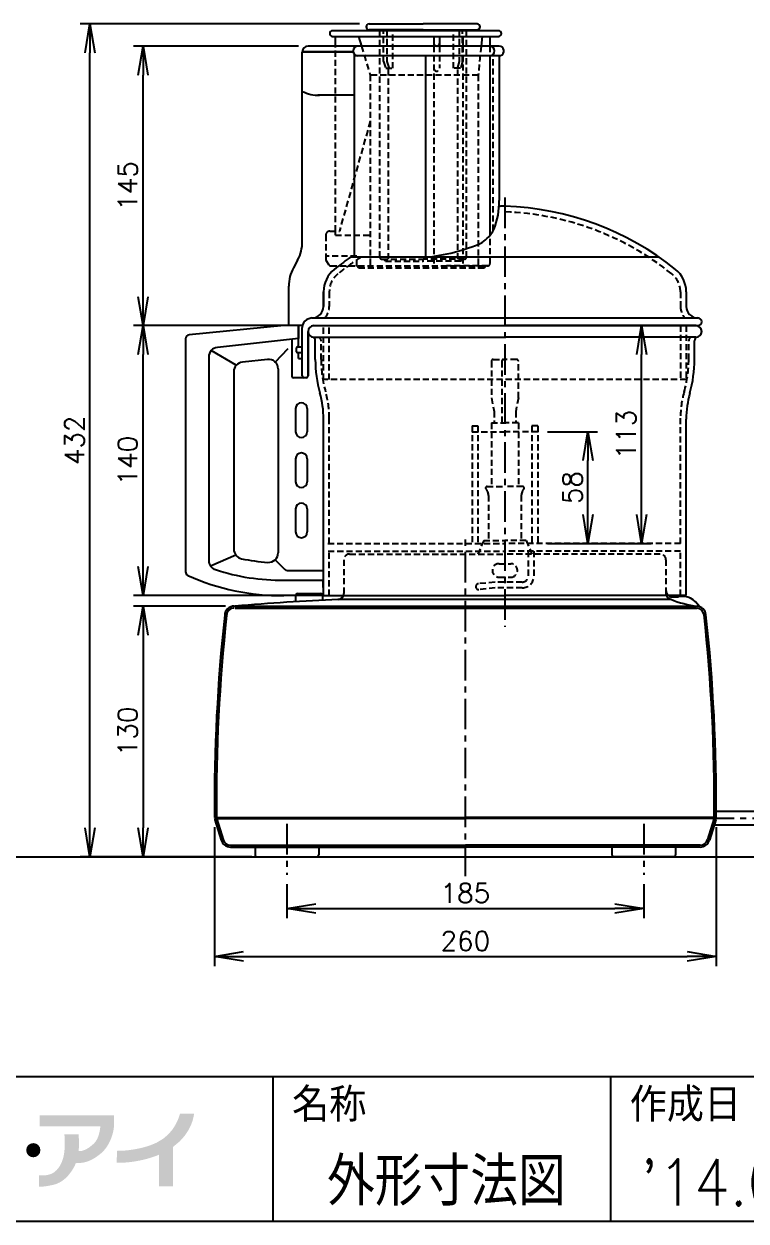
# Model space of a CAD drawing. Extents: x 115 to 2025, y 0 to 1377.
# Drawn here: x 586 to 960, y 0 to 621 of the extents above; entities that cross this region are included whole.
import ezdxf
from ezdxf.enums import TextEntityAlignment as Align

# ---------------------------------------------------------------- set-up
doc = ezdxf.new("R2010")
doc.units = 0
doc.header["$LTSCALE"] = 0.5
doc.header["$PDMODE"] = 3
doc.linetypes.add('CENTER', pattern=[50.8, 31.75, -6.35, 6.35, -6.35])
doc.linetypes.add('HIDDEN', pattern=[9.525, 6.35, -3.175])
doc.layers.get('0').update_dxf_attribs({"linetype": 'CONTINUOUS'})
doc.layers.get('DEFPOINTS').update_dxf_attribs({"linetype": 'CONTINUOUS'})
for name, color, linetype in [('DANMEN', 7, 'CONTINUOUS'), ('SUNPOU', 7, 'CONTINUOUS'), ('WAKU', 7, 'CONTINUOUS')]:
    doc.layers.add(name, color=color, linetype=linetype)
doc.styles.get("Standard").update_dxf_attribs({"font": 'ROMANS', "bigfont": 'EXTFONT.shx'})
doc.dimstyles.get("Standard").update_dxf_attribs({"dimscale": 5, "dimtxt": 2, "dimasz": 3, "dimexe": 1, "dimexo": 1, "dimgap": 0.6, "dimtad": 3, "dimdec": 0, "dimzin": 0, "dimdsep": 46, "dimtxsty": 'STANDARD', "dimblk1": 'OPEN', "dimblk2": 'OPEN', "dimsah": 1, "dimcen": 1.5, "dimadec": 0, "dimazin": 0, "dimtfac": 1, "dimtdec": 0, "dimtmove": 0, "dimatfit": 0, "dimldrblk": 'DOTSMALL', "dimfxl": 1, "dimtvp": 1, "dimtolj": 1, "dimtzin": 0, "dimarcsym": 0})

# ---------------------------------------------------------------- blocks, each defined once
blk = doc.blocks.new('_OPEN')
at = {"color": 0, "linetype": 'ByBlock'}
for p, q in [((-1, 0.167), (0, 0)), ((0, 0), (-1, -0.167)), ((0, 0), (-1, 0))]:
    blk.add_line(p, q, dxfattribs=at)
blk = doc.blocks.new('*D17')
at = {"layer": 'DEFPOINTS', "color": 0}
for p in [(722.33, 179.67), (907.33, 179.67), (907.33, 162.13)]:
    blk.add_point(p, dxfattribs=at)
at = {"layer": 'SUNPOU', "color": 0, "lineweight": -2}
for p, q in [((722.33, 174.67), (722.33, 157.13)), ((907.33, 174.67), (907.33, 157.13)), ((737.33, 162.13), (892.33, 162.13))]:
    blk.add_line(p, q, dxfattribs=at)
at = {"layer": 'SUNPOU', "color": 0, "lineweight": -2, "xscale": 15, "yscale": 15, "zscale": 15, "rotation": 180}
blk.add_blockref('_OPEN', (722.33, 162.13), dxfattribs=at)
at = {"layer": 'SUNPOU', "color": 0, "lineweight": -2, "xscale": 15, "yscale": 15, "zscale": 15}
blk.add_blockref('_OPEN', (907.33, 162.13), dxfattribs=at)
at = {"layer": 'SUNPOU', "color": 0, "insert": (814.83, 170.13), "char_height": 10, "attachment_point": 5}
blk.add_mtext('\\A1;185', dxfattribs=at)
blk = doc.blocks.new('_DotSmall')
at = {"color": 0, "linetype": 'ByBlock', "const_width": 0.5}
blk.add_lwpolyline([(-0.0625, 0, 1), (0.0625, 0, 1)], format="xyb", close=True, dxfattribs=at)
blk = doc.blocks.new('*D18')
at = {"layer": 'DEFPOINTS', "color": 0}
for p in [(684.83, 209.29), (944.82, 209.29), (944.82, 137.26)]:
    blk.add_point(p, dxfattribs=at)
at = {"layer": 'SUNPOU', "color": 0, "lineweight": -2}
for p, q in [((684.83, 204.29), (684.83, 132.26)), ((944.82, 204.29), (944.82, 132.26)), ((699.83, 137.26), (929.82, 137.26))]:
    blk.add_line(p, q, dxfattribs=at)
at = {"layer": 'SUNPOU', "color": 0, "lineweight": -2, "xscale": 15, "yscale": 15, "zscale": 15, "rotation": 180}
blk.add_blockref('_OPEN', (684.83, 137.26), dxfattribs=at)
at = {"layer": 'SUNPOU', "color": 0, "lineweight": -2, "xscale": 15, "yscale": 15, "zscale": 15}
blk.add_blockref('_OPEN', (944.82, 137.26), dxfattribs=at)
at = {"layer": 'SUNPOU', "color": 0, "insert": (814.83, 145.26), "char_height": 10, "attachment_point": 5}
blk.add_mtext('\\A1;260', dxfattribs=at)
blk = doc.blocks.new('*D21')
at = {"layer": 'DEFPOINTS', "color": 0}
for p in [(695.6, 318.99), (647.8, 188.99), (706.83, 188.99)]:
    blk.add_point(p, dxfattribs=at)
at = {"layer": 'SUNPOU', "color": 0, "lineweight": -2}
for p, q in [((690.6, 318.99), (642.8, 318.99)), ((647.8, 303.99), (647.8, 203.99)), ((701.83, 188.99), (642.8, 188.99))]:
    blk.add_line(p, q, dxfattribs=at)
at = {"layer": 'SUNPOU', "color": 0, "lineweight": -2, "xscale": 15, "yscale": 15, "zscale": 15}
for p, rotation in [((647.8, 318.99), 90), ((647.8, 188.99), 270)]:
    blk.add_blockref('_OPEN', p, dxfattribs=dict(at, rotation=rotation))
at = {"layer": 'SUNPOU', "color": 0, "insert": (639.8, 253.99), "char_height": 10, "attachment_point": 5, "rotation": 90}
blk.add_mtext('\\A1;130', dxfattribs=at)
blk = doc.blocks.new('*D22')
at = {"layer": 'DEFPOINTS', "color": 0}
for p in [(647.8, 464.46), (725.92, 464.46), (725.92, 324.45)]:
    blk.add_point(p, dxfattribs=at)
at = {"layer": 'SUNPOU', "color": 0, "lineweight": -2}
for p, q in [((720.92, 464.46), (642.8, 464.46)), ((647.8, 339.45), (647.8, 449.46)), ((720.92, 324.45), (642.8, 324.45))]:
    blk.add_line(p, q, dxfattribs=at)
at = {"layer": 'SUNPOU', "color": 0, "lineweight": -2, "xscale": 15, "yscale": 15, "zscale": 15}
for p, rotation in [((647.8, 464.46), 90), ((647.8, 324.45), 270)]:
    blk.add_blockref('_OPEN', p, dxfattribs=dict(at, rotation=rotation))
at = {"layer": 'SUNPOU', "color": 0, "insert": (639.8, 394.46), "char_height": 10, "attachment_point": 5, "rotation": 90}
blk.add_mtext('\\A1;140', dxfattribs=at)
blk = doc.blocks.new('*D23')
at = {"layer": 'DEFPOINTS', "color": 0}
for p in [(647.8, 609.46), (733.33, 609.46), (735.83, 464.46)]:
    blk.add_point(p, dxfattribs=at)
at = {"layer": 'SUNPOU', "color": 0, "lineweight": -2}
for p, q in [((728.33, 609.46), (642.8, 609.46)), ((647.8, 479.46), (647.8, 594.46)), ((730.83, 464.46), (642.8, 464.46))]:
    blk.add_line(p, q, dxfattribs=at)
at = {"layer": 'SUNPOU', "color": 0, "lineweight": -2, "xscale": 15, "yscale": 15, "zscale": 15}
for p, rotation in [((647.8, 609.46), 90), ((647.8, 464.46), 270)]:
    blk.add_blockref('_OPEN', p, dxfattribs=dict(at, rotation=rotation))
at = {"layer": 'SUNPOU', "color": 0, "insert": (639.8, 536.96), "char_height": 10, "attachment_point": 5, "rotation": 90}
blk.add_mtext('\\A1;145', dxfattribs=at)
blk = doc.blocks.new('*D24')
at = {"layer": 'DEFPOINTS', "color": 0}
for p in [(620.23, 620.96), (764.95, 620.96), (709.25, 188.99)]:
    blk.add_point(p, dxfattribs=at)
at = {"layer": 'SUNPOU', "color": 0, "lineweight": -2}
for p, q in [((759.95, 620.96), (615.23, 620.96)), ((620.23, 203.99), (620.23, 605.96)), ((704.25, 188.99), (615.23, 188.99))]:
    blk.add_line(p, q, dxfattribs=at)
at = {"layer": 'SUNPOU', "color": 0, "lineweight": -2, "xscale": 15, "yscale": 15, "zscale": 15}
for p, rotation in [((620.23, 620.96), 90), ((620.23, 188.99), 270)]:
    blk.add_blockref('_OPEN', p, dxfattribs=dict(at, rotation=rotation))
at = {"layer": 'SUNPOU', "color": 0, "insert": (612.23, 404.98), "char_height": 10, "attachment_point": 5, "rotation": 90}
blk.add_mtext('\\A1;432', dxfattribs=at)
blk = doc.blocks.new('*D57')
at = {"layer": 'DEFPOINTS', "color": 0}
for p in [(852.33, 409.46), (878.33, 409.46), (852.33, 351.46)]:
    blk.add_point(p, dxfattribs=at)
at = {"layer": 'SUNPOU', "color": 0, "lineweight": -2}
for p, q in [((857.33, 409.46), (883.33, 409.46)), ((878.33, 366.46), (878.33, 394.46)), ((857.33, 351.46), (883.33, 351.46))]:
    blk.add_line(p, q, dxfattribs=at)
at = {"layer": 'SUNPOU', "color": 0, "lineweight": -2, "xscale": 15, "yscale": 15, "zscale": 15}
for p, rotation in [((878.33, 409.46), 90), ((878.33, 351.46), 270)]:
    blk.add_blockref('_OPEN', p, dxfattribs=dict(at, rotation=rotation))
at = {"layer": 'SUNPOU', "color": 0, "insert": (870.33, 380.46), "char_height": 10, "attachment_point": 5, "rotation": 90}
blk.add_mtext('\\A1;58', dxfattribs=at)
blk = doc.blocks.new('*D59')
at = {"color": 0, "lineweight": -2}
for p, q in [((840.83, 464.46), (911.17, 464.46)), ((906.17, 366.46), (906.17, 449.46)), ((857.33, 351.46), (911.17, 351.46))]:
    blk.add_line(p, q, dxfattribs=at)
at = {"layer": 'DEFPOINTS', "color": 0}
for p in [(835.83, 464.46), (906.17, 464.46), (852.33, 351.46)]:
    blk.add_point(p, dxfattribs=at)
at = {"color": 0, "lineweight": -2, "xscale": 15, "yscale": 15, "zscale": 15}
for p, rotation in [((906.17, 464.46), 90), ((906.17, 351.46), 270)]:
    blk.add_blockref('_OPEN', p, dxfattribs=dict(at, rotation=rotation))
at = {"color": 0, "insert": (898.17, 407.96), "char_height": 10, "attachment_point": 5, "rotation": 90}
blk.add_mtext('\\A1;113', dxfattribs=at)

msp = doc.modelspace()

# ---------------------------------------------------------------- hatches: boundary and pattern name
at = {"layer": 'WAKU'}
h = msp.add_hatch(color=1, dxfattribs=at)
edge = h.paths.add_edge_path()
edge.add_spline(control_points=[(632.75, 50.8), (632.75, 50.8), (632.75, 54.88), (632.75, 54.88), (632.75, 54.88), (594.26, 54.88), (594.26, 54.88), (594.26, 54.88), (594.26, 49.08), (594.26, 49.08), (594.26, 49.08), (625.63, 49.08), (625.63, 49.08), (625.52, 47.53), (624.97, 42.7), (622.25, 40.16), (618.98, 37.12), (616.6, 36.25), (614.42, 36.25), (614.41, 36.25), (614.4, 36.25), (614.38, 36.25), (614.84, 40.73), (614.34, 44.95), (614.34, 44.95), (614.34, 44.95), (606.95, 44.95), (606.95, 44.95), (606.95, 44.95), (607.43, 43.71), (607.1, 37.26), (606.73, 30.3), (603.69, 26.46), (601.01, 24.87), (598.32, 23.27), (593.82, 23.7), (593.82, 23.7), (593.82, 23.7), (593.82, 17.83), (593.82, 17.83), (593.82, 17.83), (596.14, 17.62), (601.22, 18.78), (605.72, 19.79), (609.6, 23.21), (612.46, 28.85), (612.53, 28.99), (612.81, 29.87), (612.87, 30.02), (616.36, 30.06), (620.34, 30.32), (626.02, 35.16), (630.44, 38.93), (632.17, 44.84), (632.62, 48.07), (632.62, 48.07), (632.75, 50.8), (632.75, 50.8)], knot_values=[0, 0, 0, 0, 1, 1, 1, 2, 2, 2, 3, 3, 3, 4, 4, 4, 5, 5, 5, 6, 6, 6, 7, 7, 7, 8, 8, 8, 9, 9, 9, 10, 10, 10, 11, 11, 11, 12, 12, 12, 13, 13, 13, 14, 14, 14, 15, 15, 15, 16, 16, 16, 17, 17, 17, 18, 18, 18, 19, 19, 19, 19], degree=3, periodic=0)
h = msp.add_hatch(color=1, dxfattribs=at)
edge = h.paths.add_edge_path()
edge.add_spline(control_points=[(674.23, 55.69), (674.23, 55.69), (666.91, 55.69), (666.91, 55.69), (666.89, 55.57), (664.79, 45.48), (654.9, 40.72), (651.18, 38.93), (647.89, 38.14), (645.1, 37.55), (638.95, 36.25), (634.42, 36.46), (634.37, 36.46), (634.37, 36.46), (634.05, 30.24), (634.05, 30.24), (634.26, 30.23), (639.39, 29.98), (646.39, 31.46), (649.17, 32.05), (652.38, 32.86), (656.11, 34.45), (656.11, 34.45), (656.11, 18.05), (656.11, 18.05), (656.11, 18.05), (663.36, 18.05), (663.36, 18.05), (663.36, 18.05), (663.36, 38.48), (663.36, 38.48), (673.54, 45.8), (674.12, 55.2), (674.23, 55.69)], knot_values=[0, 0, 0, 0, 1, 1, 1, 2, 2, 2, 3, 3, 3, 4, 4, 4, 5, 5, 5, 6, 6, 6, 7, 7, 7, 8, 8, 8, 9, 9, 9, 10, 10, 10, 11, 11, 11, 11], degree=3, periodic=0)
h = msp.add_hatch(color=1, dxfattribs=at)
edge = h.paths.add_edge_path()
edge.add_spline(control_points=[(594.59, 36.76), (594.59, 34.72), (592.93, 33.07), (590.89, 33.07), (588.85, 33.07), (587.2, 34.72), (587.2, 36.76), (587.2, 38.8), (588.85, 40.45), (590.89, 40.45), (592.93, 40.45), (594.59, 38.8), (594.59, 36.76)], knot_values=[0, 0, 0, 0, 1, 1, 1, 2, 2, 2, 3, 3, 3, 4, 4, 4, 4], degree=3, periodic=0)

# ---------------------------------------------------------------- linework, layer by layer
at = {"color": 2}
for p, q in [((764.95, 620.96), (792.95, 620.96)), ((820.95, 620.96), (792.95, 620.96)), ((832.02, 617.46), (746.02, 617.46)), ((792.95, 617.96), (764.95, 617.96)), ((792.95, 617.96), (820.95, 617.96)), ((755.33, 609.46), (733.33, 609.46)), ((746.02, 614.46), (832.02, 614.46)), ((747.52, 609.46), (747.52, 614.46)), ((832.33, 609.46), (755.33, 609.46)), ((757.33, 608.71), (757.33, 609.46)), ((759.52, 614.46), (761.02, 609.46)), ((798.52, 614.46), (798.52, 609.46)), ((801.52, 614.46), (801.52, 609.46)), ((813.52, 614.46), (813.52, 609.46)), ((823.52, 614.46), (823.02, 609.45)), ((827.52, 614.46), (827.52, 609.46)), ((756.66, 606.46), (730.33, 606.46)), ((730.33, 508.02), (730.33, 606.26)), ((756.71, 606.26), (730.33, 606.26)), ((730.53, 606.26), (730.53, 606.46)), ((757.33, 501.5), (757.33, 605.21)), ((832.81, 604.46), (757.33, 604.46)), ((794.1, 604.46), (794.1, 499.94)), ((827.52, 604.46), (827.52, 511.16)), ((832.33, 603.61), (832.33, 529.45)), ((757.33, 583.95), (738.43, 583.95)), ((727.91, 498.48), (725.75, 494.5)), ((915.33, 499.94), (756.27, 499.94)), ((723.33, 464.46), (723.33, 484.96)), ((741.33, 474.46), (741.33, 481.97)), ((741.33, 481.97), (741.33, 474.46)), ((929.33, 481.97), (929.33, 474.46)), ((735.33, 468.46), (732.63, 467.67)), ((735.33, 468.46), (935.33, 468.46)), ((720.94, 464.46), (671.61, 459.66)), ((728.28, 464.46), (720.94, 464.46)), ((730.33, 464.46), (723.33, 464.46)), ((728.28, 464.46), (728.28, 457.83)), ((728.33, 453.46), (728.33, 464.46)), ((730.33, 438.46), (730.33, 463.46)), ((733.33, 461.46), (733.33, 438.46)), ((733.33, 438.46), (733.33, 461.46)), ((735.83, 464.46), (835.33, 464.46)), ((736.33, 464.46), (935.33, 464.46)), ((934.33, 464.46), (835.33, 464.46)), ((669.83, 457.67), (669.83, 336.74)), ((728.28, 457.83), (686.29, 453.2)), ((724.83, 457.39), (724.83, 438.46)), ((727.83, 453.46), (730.33, 453.46)), ((736.33, 458.46), (835.83, 458.46)), ((737.05, 446.91), (737.05, 456.63)), ((934.33, 458.46), (835.33, 458.46)), ((933.6, 446.91), (933.6, 456.63)), ((681.83, 448.23), (681.83, 342.67)), ((696.11, 443.93), (683.11, 451.57)), ((716.3, 445.6), (723.04, 452.53)), ((727.33, 450.96), (727.33, 452.96)), ((727.83, 450.46), (730.33, 450.46)), ((728.33, 447.46), (728.33, 450.46)), ((728.33, 447.46), (730.33, 447.46)), ((712.29, 446.98), (699.29, 445.56)), ((717.83, 442.01), (717.83, 346.67)), ((694.83, 440.59), (694.83, 348.48)), ((732.33, 437.46), (725.83, 437.46)), ((732.33, 437.46), (731.33, 437.46)), ((726.83, 421.46), (726.83, 409.46)), ((732.83, 421.46), (732.83, 409.46)), ((741.33, 324.46), (741.33, 415.97)), ((929.33, 324.46), (929.33, 415.97)), ((726.83, 395.46), (726.83, 383.46)), ((732.83, 395.46), (732.83, 383.46)), ((726.83, 369.46), (726.83, 357.46)), ((732.83, 369.46), (732.83, 357.46)), ((695.95, 345.33), (682.78, 339.74)), ((716.24, 343.02), (720.85, 338.35)), ((722.99, 337.46), (740.97, 337.46)), ((720.72, 332.46), (741.11, 332.46)), ((741.33, 324.46), (741.11, 332.46)), ((740.82, 324.46), (720.83, 324.46)), ((726.83, 324.45), (726.83, 321.27)), ((727.83, 325.45), (739.83, 325.45)), ((740.83, 324.46), (740.82, 324.46)), ((740.83, 324.46), (835.33, 324.46)), ((740.83, 324.45), (751.66, 324.46)), ((741.33, 324.46), (740.83, 324.46)), ((740.83, 324.45), (740.83, 322.06)), ((929.33, 324.46), (835.33, 324.46)), ((922.83, 323.75), (925.32, 323.83)), ((695.08, 318.99), (934.63, 318.99)), ((695.6, 317.99), (934.98, 317.99)), ((921.39, 322.46), (748.69, 322.46)), ((944.98, 212.54), (1000.37, 212.54)), ((684.83, 209.29), (814.83, 209.29)), ((684.88, 208.79), (814.83, 208.79)), ((685.01, 208.13), (688.3, 197.64)), ((685.98, 208.4), (689.26, 197.91)), ((944.83, 209.29), (814.83, 209.29)), ((944.78, 208.79), (814.83, 208.79)), ((943.68, 208.4), (940.39, 197.91)), ((944.64, 208.13), (941.35, 197.64)), ((943.83, 205.54), (996.07, 205.54)), ((693.12, 194.99), (814.83, 194.99)), ((693.12, 193.99), (814.83, 193.99)), ((705.83, 193.99), (705.83, 189.99)), ((738.83, 193.99), (738.83, 189.99)), ((936.54, 194.99), (814.83, 194.99)), ((936.54, 193.99), (814.83, 193.99)), ((890.83, 193.99), (890.83, 189.99)), ((923.83, 193.99), (923.83, 189.99)), ((706.83, 188.99), (737.83, 188.99)), ((922.83, 188.99), (891.83, 188.99))]:
    msp.add_line(p, q, dxfattribs=at)
for centre, radius, start, end in [((764.95, 619.46), 1.5, 90, 270), ((820.95, 619.46), 1.5, 270, 90), ((746.02, 615.96), 1.5, 90, 270), ((832.02, 615.96), 1.5, 270, 90), ((733.33, 606.46), 3, 90, 180), ((759.11, 606.96), 2.5, 90, 270), ((800.02, 610.96), 1.5, 180, 0), ((827.52, 606.96), 2.5, 270, 90), ((832.33, 606.96), 2.5, 286.60155, 90), ((833.33, 603.61), 1, 106.60155, 180), ((738.84, 602.78), 18.83, 243.12196, 271.24558), ((795.49, 528.32), 36.86, 337.67256, 1.75131), ((840.25, 377.69), 148.85, 91.89534, 93.06524), ((830.4, 377.69), 148.85, 51.17132, 88.10466), ((812.4, 523.58), 19.52, 304.8589, 331.67899), ((710.33, 508.02), 20, 331.52523, 0), ((785.11, 595.44), 95.93, 275.37531, 293.62581), ((840.25, 377.69), 148.85, 125.15455, 128.82868), ((756.27, 496.94), 3, 90, 125.15455), ((754.33, 501.5), 3, 328.69336, 0), ((743.33, 484.96), 20, 151.52523, 180), ((756.33, 481.97), 15, 128.82868, 180), ((914.33, 481.97), 15, 0, 51.17132), ((735.33, 474.46), 6, 270, 0), ((935.33, 474.46), 6, 180, 270), ((735.33, 463.46), 5, 122.6499, 180), ((935.33, 466.46), 2, 270, 90), ((671.83, 457.67), 2, 96.20345, 180), ((736.33, 461.46), 3, 90, 270), ((736.33, 461.46), 3, 90, 180), ((934.33, 461.46), 3, 270, 90), ((727.83, 452.96), 0.5, 90, 180), ((735.05, 456.63), 2, 0, 75.21098), ((935.6, 456.63), 2, 104.78902, 180), ((686.83, 448.23), 5, 96.20345, 180), ((727.83, 450.96), 0.5, 180, 270), ((699.83, 440.59), 5, 96.20345, 180), ((712.83, 442.01), 5, 360, 96.20345), ((801.12, 446.91), 64.07, 180, 195.73795), ((869.53, 446.91), 64.07, 344.26205, 0), ((725.83, 438.46), 1, 180, 270), ((731.33, 438.46), 1, 180, 270), ((732.33, 438.46), 1, 270, 0), ((732.33, 438.46), 1, 270, 0), ((691.33, 415.97), 50, 0, 15.73795), ((979.33, 415.97), 50, 164.26205, 180), ((729.83, 421.46), 3, 0, 180), ((729.83, 409.46), 3, 180, 0), ((729.83, 395.46), 3, 0, 180), ((729.83, 383.46), 3, 180, 0), ((729.83, 369.46), 3, 0, 180), ((729.83, 357.46), 3, 180, 0), ((699.83, 348.48), 5, 180, 258.12829), ((686.83, 342.67), 5, 180, 251.7437), ((719.3, 441.11), 99.66, 258.12829, 266.07851), ((712.83, 346.67), 5, 266.07851, 360), ((671.83, 336.74), 2, 180, 245.54145), ((719.3, 441.11), 108.66, 251.7437, 270.74956), ((722.99, 340.46), 3, 224.66493, 270), ((719.3, 441.11), 116.66, 245.54145, 270.74956), ((727.83, 324.45), 1, 90, 180), ((739.83, 324.45), 1, 0, 90), ((748.83, 325.46), 3, 272.64982, 0), ((922.3, 327.19), 3.48, 176.38995, 278.74357), ((921.83, 325.46), 3, 180, 259.4759), ((927.21, 313.82), 10.18, 28.68746, 100.73195), ((695.08, 313.99), 5, 90, 177.09301), ((695.08, 313.99), 4, 90, 177.09301), ((815.09, -1106.23), 1430.22, 92.64982, 94.79236), ((941.15, 370.82), 52.23, 247.64421, 263.32302), ((934.57, 313.96), 4, 6.30017, 84.21737), ((934.57, 313.96), 5, 6.30017, 84.21737), ((1585.79, 216.77), 900.99, 173.7891, 180.46341), ((1585.79, 216.77), 899.99, 173.78918, 180.46341), ((43.95, 216.77), 899.91, 359.53657, 6.23736), ((43.92, 216.77), 900.94, 359.53657, 6.22837), ((689.83, 209.48), 5, 180, 182.17484), ((689.83, 209.48), 5, 180, 182.17484), ((689.83, 209.48), 5, 187.92918, 195.70864), ((689.83, 209.48), 5, 187.92918, 195.70864), ((689.83, 209.48), 4.5, 182.41662, 188.81686), ((689.83, 209.48), 4, 180, 195.70864), ((939.83, 209.48), 4, 344.29136, 0), ((939.83, 209.48), 4.5, 351.18314, 357.58338), ((939.83, 209.48), 5, 344.29136, 352.07082), ((939.83, 209.48), 5, 344.29136, 352.07082), ((939.83, 209.48), 5, 357.82516, 0), ((939.83, 209.48), 5, 357.82516, 0), ((693.12, 198.99), 5, 195.70864, 270), ((693.12, 198.99), 4, 195.70864, 270), ((936.54, 198.99), 4, 270, 344.29136), ((936.54, 198.99), 5, 270, 344.29136), ((706.83, 189.99), 1, 180, 270), ((737.83, 189.99), 1, 270, 0), ((891.83, 189.99), 1, 180, 270), ((922.83, 189.99), 1, 270, 0)]:
    msp.add_arc(centre, radius, start, end, dxfattribs=at)
at = {"layer": 'DANMEN', "color": 2, "linetype": 'HIDDEN'}
for p, q in [((770.45, 499.96), (770.45, 617.96)), ((772.49, 601.46), (772.49, 617.96)), ((774.2, 617.96), (774.2, 601.46)), ((777.26, 597.96), (777.26, 617.96)), ((808.64, 597.96), (808.64, 617.96)), ((811.7, 617.96), (811.7, 601.46)), ((813.4, 601.46), (813.4, 617.96)), ((815.45, 499.96), (815.45, 617.96)), ((747.52, 513.46), (747.52, 609.46)), ((761.02, 609.46), (765.52, 594.46)), ((798.52, 609.46), (798.52, 495.46)), ((801.52, 609.46), (801.52, 597.96)), ((813.52, 609.46), (813.52, 495.46)), ((823.02, 609.45), (821.52, 594.46)), ((827.52, 609.46), (827.52, 496.46)), ((829.33, 513.71), (829.33, 604.46)), ((772.49, 601.46), (773.62, 597.96)), ((773.62, 597.96), (777.26, 597.96)), ((774.2, 601.46), (775.33, 597.96)), ((774.95, 498.96), (774.95, 597.96)), ((812.28, 597.96), (808.64, 597.96)), ((811.7, 601.46), (810.57, 597.96)), ((810.95, 498.96), (810.95, 597.96)), ((813.4, 601.46), (812.28, 597.96)), ((821.52, 594.46), (765.52, 594.46)), ((765.52, 594.46), (765.52, 495.46)), ((821.52, 594.46), (821.52, 495.46)), ((765.52, 570.46), (749.52, 513.46)), ((742.52, 511.46), (742.52, 498.77)), ((744.52, 513.46), (749.52, 513.46)), ((747.52, 511.46), (747.52, 513.46)), ((747.52, 511.46), (765.52, 511.46)), ((758.52, 500.46), (742.52, 500.46)), ((744.22, 495.91), (742.69, 498.21)), ((758.52, 495.46), (758.52, 500.46)), ((771.45, 498.96), (792.95, 498.96)), ((773.45, 497.96), (772.45, 498.96)), ((773.45, 497.96), (792.95, 497.96)), ((814.45, 498.96), (792.95, 498.96)), ((812.45, 497.96), (792.95, 497.96)), ((812.45, 497.96), (813.45, 498.96)), ((745.06, 495.46), (826.52, 495.46)), ((759.52, 494.46), (758.52, 495.46)), ((759.52, 494.46), (824.52, 494.46)), ((826.52, 495.46), (805.02, 495.46)), ((824.52, 494.46), (805.02, 494.46)), ((824.52, 494.46), (825.52, 495.46)), ((744.33, 481.97), (744.33, 474.46)), ((926.33, 481.97), (926.33, 474.46)), ((741.33, 436.46), (741.33, 464.46)), ((744.33, 436.46), (744.33, 464.46)), ((926.33, 464.46), (926.33, 436.46)), ((929.33, 464.46), (929.33, 436.46)), ((740.05, 446.91), (740.05, 456.63)), ((930.6, 446.91), (930.6, 456.63)), ((828.33, 445.99), (828.33, 426.99)), ((829.33, 446.99), (835.33, 446.99)), ((833.69, 445.99), (833.69, 413.99)), ((841.33, 446.99), (835.33, 446.99)), ((842.33, 426.99), (842.33, 445.99)), ((929.33, 436.46), (741.33, 436.46)), ((828.33, 426.99), (829.69, 419.99)), ((842.33, 426.99), (840.96, 419.99)), ((744.33, 351.46), (744.33, 416.39)), ((829.69, 419.99), (829.69, 413.99)), ((840.96, 419.99), (840.96, 413.99)), ((926.33, 351.46), (926.33, 416.39)), ((818.33, 412.46), (818.33, 351.46)), ((818.33, 412.46), (821.33, 412.46)), ((821.33, 412.46), (821.33, 351.46)), ((828.33, 413.99), (835.33, 413.99)), ((828.33, 413.99), (828.33, 380.99)), ((842.33, 413.99), (835.33, 413.99)), ((842.33, 413.99), (842.33, 380.99)), ((849.33, 412.46), (849.33, 351.46)), ((852.33, 412.46), (849.33, 412.46)), ((852.33, 412.46), (852.33, 351.46)), ((818.33, 409.46), (835.33, 409.46)), ((852.33, 409.46), (835.33, 409.46)), ((826.08, 380.99), (835.33, 380.99)), ((844.58, 380.99), (835.33, 380.99)), ((826.4, 378.3), (826.72, 377.14)), ((826.83, 376.35), (826.83, 352.99)), ((843.83, 376.35), (843.83, 352.99)), ((844.25, 378.3), (843.93, 377.14)), ((743.59, 351.46), (835.33, 351.46)), ((824.33, 352.99), (821.33, 345.99)), ((824.33, 352.99), (835.33, 352.99)), ((846.33, 352.99), (835.33, 352.99)), ((926.33, 351.46), (835.33, 351.46)), ((846.33, 352.99), (849.33, 345.99)), ((743.7, 347.46), (835.33, 347.46)), ((744.33, 324.46), (744.33, 347.46)), ((751.83, 342.99), (751.83, 325.46)), ((754.83, 345.99), (835.33, 345.99)), ((926.33, 347.46), (835.33, 347.46)), ((915.83, 345.99), (835.33, 345.99)), ((847.33, 347.46), (847.33, 334.46)), ((850.33, 347.46), (850.33, 334.46)), ((918.83, 342.99), (918.83, 325.46)), ((926.33, 324.46), (926.33, 347.46)), ((832.33, 340.99), (838.33, 340.99)), ((830.22, 331.46), (821.62, 330.56)), ((844.33, 331.46), (830.22, 331.46)), ((832.33, 333.99), (838.33, 333.99)), ((830.32, 328.46), (821.82, 327.56)), ((844.33, 328.46), (830.32, 328.46))]:
    msp.add_line(p, q, dxfattribs=at)
at = {"layer": 'DANMEN', "color": 2, "linetype": 'CENTER'}
for p, q in [((835.33, 530.98), (835.33, 308.28)), ((814.83, 178.87), (814.83, 355.35)), ((722.33, 205.98), (722.33, 179.67)), ((907.33, 205.98), (907.33, 179.67)), ((938.21, 209.04), (1107.47, 209.04))]:
    msp.add_line(p, q, dxfattribs=at)
at = {"layer": 'DANMEN', "color": 2}
msp.add_line((211.52, 188.99), (987.57, 188.99), dxfattribs=at)
at = {"layer": 'DANMEN', "color": 2, "linetype": 'HIDDEN'}
for centre, radius, start, end in [((800.02, 597.96), 1.5, 180, 0), ((840.25, 380.69), 145.85, 91.89534, 93.12845), ((830.4, 377.69), 145.85, 51.17132, 88.10466), ((744.52, 511.46), 2, 90, 180), ((743.52, 498.77), 1, 180, 213.69007), ((840.25, 377.69), 145.85, 123.05252, 125.38115), ((771.45, 499.96), 1, 180, 270), ((814.45, 499.96), 1, 270, 0), ((745.06, 496.46), 1, 213.69007, 270), ((756.33, 481.97), 12, 128.82868, 180), ((840.25, 377.69), 145.85, 125.38115, 128.82868), ((826.52, 496.46), 1, 270, 0), ((914.33, 481.97), 12, 0, 51.17132), ((735.33, 474.46), 9, 318.18969, 0), ((935.33, 474.46), 9, 180, 221.81031), ((738.05, 456.63), 2, 0, 66.51736), ((932.6, 456.63), 2, 113.48264, 180), ((801.12, 446.91), 61.07, 180, 195.95043), ((829.33, 445.99), 1, 90, 180), ((834.69, 445.99), 1, 90, 180), ((841.33, 445.99), 1, 0, 90), ((869.53, 446.91), 61.07, 344.04957, 0), ((694.33, 416.39), 50, 0, 15.95043), ((976.33, 416.39), 50, 164.04957, 180), ((826.08, 380.24), 0.75, 90, 226.78156), ((823.51, 377.51), 3, 15.29414, 46.78156), ((847.15, 377.51), 3, 133.21844, 164.70586), ((844.58, 380.24), 0.75, 313.21844, 90), ((823.83, 376.35), 3, 0, 15.29414), ((846.83, 376.35), 3, 164.70586, 180), ((754.83, 342.99), 3, 90, 180), ((915.83, 342.99), 3, 0, 90), ((832.33, 337.49), 3.5, 90, 270), ((838.33, 337.49), 3.5, 270, 90), ((821.72, 329.06), 1.5, 93.81407, 183.81407), ((844.33, 334.46), 3, 270, 0), ((844.33, 334.46), 6, 270, 0), ((821.72, 329.06), 1.5, 183.81407, 273.81407)]:
    msp.add_arc(centre, radius, start, end, dxfattribs=at)
at = {"layer": 'WAKU', "color": 6}
for p, q in [((115, 75), (2025, 75)), ((115, 0), (2025, 0))]:
    msp.add_line(p, q, dxfattribs=at)
at = {"layer": 'WAKU', "color": 7}
for p, q in [((715, 75), (715, 0)), ((890, 75), (890, 0))]:
    msp.add_line(p, q, dxfattribs=at)

# ---------------------------------------------------------------- texts
at = {"layer": 'WAKU'}
for s, p in [('名称', (725.02, 51.55)), ('作成日', (900.02, 51.55))]:
    msp.add_text(s, height=17.5, dxfattribs=at).set_placement(p)
at = {"layer": 'WAKU', "color": 1, "width": 0.9}
for s, height, p in [('外形寸法図', 25, (805, 8.02)), ("'14.07.03", 24, (975, 8.02))]:
    msp.add_text(s, height=height, dxfattribs=at).set_placement(p, align=Align.CENTER)

# ---------------------------------------------------------------- dimensions: what is measured, and where the dimension line sits
at = {"layer": 'SUNPOU'}
for base, p1, p2, picture, middle in [((620.23, 620.96), (709.25, 188.99), (764.95, 620.96), '*D24', (612.23, 404.98)), ((647.8, 609.46), (735.83, 464.46), (733.33, 609.46), '*D23', (639.8, 536.96)), ((647.8, 464.46), (725.92, 324.45), (725.92, 464.46), '*D22', (639.8, 394.46)), ((906.17, 464.46), (852.33, 351.46), (835.83, 464.46), '*D59', (898.17, 407.96)), ((878.33, 409.46), (852.33, 351.46), (852.33, 409.46), '*D57', (870.33, 380.46)), ((647.8, 188.99), (695.6, 318.99), (706.83, 188.99), '*D21', (639.8, 253.99))]:
    dim = msp.add_linear_dim(base=base, p1=p1, p2=p2, angle=90, dimstyle='STANDARD', dxfattribs=at)
    dim.commit()
    dim.dimension.update_dxf_attribs({"geometry": picture, "text_midpoint": middle})
dim = msp.add_linear_dim(base=(944.82, 137.26), p1=(684.83, 209.29), p2=(944.82, 209.29), dimstyle='STANDARD', dxfattribs=at)
dim.commit()
dim.dimension.update_dxf_attribs({"geometry": '*D18', "text_midpoint": (814.83, 145.26)})
dim = msp.add_linear_dim(base=(907.33, 162.13), p1=(722.33, 179.67), p2=(907.33, 179.67), dimstyle='STANDARD', dxfattribs=at)
dim.commit()
dim.dimension.update_dxf_attribs({"geometry": '*D17', "text_midpoint": (814.83, 162.13), "dimtype": 160})

doc.saveas('drawing.dxf')
